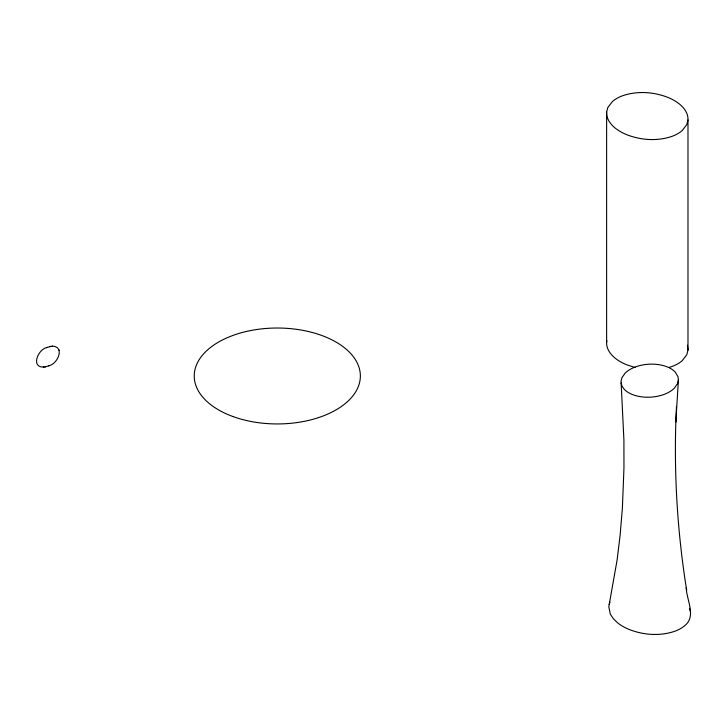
<?xml version="1.0" encoding="UTF-8"?>
<svg xmlns="http://www.w3.org/2000/svg" width="727" height="727" viewBox="0 0 727 727"><rect width="100%" height="100%" fill="white"/><g stroke="black" fill="none" stroke-linecap="round" stroke-linejoin="round"><path stroke-width="1.09" d="M675.901 420.36C673.984 477.094 677.664 533.991 686.633 590.042L686.297 587.834C686.361 599.757 696.62 615.887 684.952 625.484A33.387 19.275 0 0 1 675.147 631.145C660.216 636.379 643.422 635.144 628.846 629.346A49.809 28.762 0 0 1 617.623 622.857L613.324 618.713L610.298 614.079L608.799 606.791L617.096 560.09L620.122 535.236L622.394 508.037L623.957 468.052L623.911 439.944L621.049 381.248L621.858 377.849L625.129 373.142A31.679 18.284 0 0 1 636.67 366.481C645.621 363.6 655.463 363.273 664.505 365.926A25.945 14.985 0 0 1 675.283 372.142L678 376.731L678.4 380.112L675.828 421.905L676.492 406.366M678.4 380.112L677.591 383.511L674.32 388.218A31.679 18.284 0 0 1 662.779 394.879C653.827 397.76 643.986 398.078 634.944 395.433A25.945 14.985 0 0 1 624.166 389.218L622.094 386.246L621.094 382.956M635.443 367.608L626.365 364.681A48.809 28.18 0 0 1 615.26 358.266C610.444 354.412 606.236 348.76 606.627 342.299L606.627 112.176L607.817 107.541L612.388 101.553A33.724 19.475 0 0 1 622.194 95.891C637.025 90.666 653.727 91.793 668.24 97.545A48.809 28.18 0 0 1 679.354 103.961C684.162 107.814 688.378 113.467 687.987 119.928L687.987 350.06L686.797 354.694L682.226 360.683A33.724 19.475 0 0 1 672.42 366.344L669.24 367.408M606.627 342.299L606.881 340.727M687.987 119.928L686.797 124.562L682.226 130.551A33.724 19.475 0 0 1 672.42 136.213C657.581 141.438 640.878 140.311 626.365 134.55A48.809 28.18 0 0 1 615.26 128.143C610.444 124.29 606.236 118.628 606.627 112.176M609.162 604.419L609.953 602.138M46.692 347.561C37.195 349.869 30.216 369.252 45.565 366.835M49.163 365.654C57.887 363.8 65.185 346.252 52.099 346.143M46.846 347.488L52.526 346.125M45.247 366.899L49.009 365.717M46.437 347.679L47.11 347.37M48.745 365.845L49.409 365.536M49.854 346.461L50.599 346.306M43.329 367.09L44.065 367.053M689.46 608.335L690.586 612.398M59.087 349.941L59.269 350.487M687.46 345.216L687.987 350.06M232.84 416.498A83.069 47.964 0 0 0 360.292 377.949A83.069 47.964 0 0 0 238.738 333.502A83.069 47.964 0 0 0 232.84 416.498"/></g></svg>
